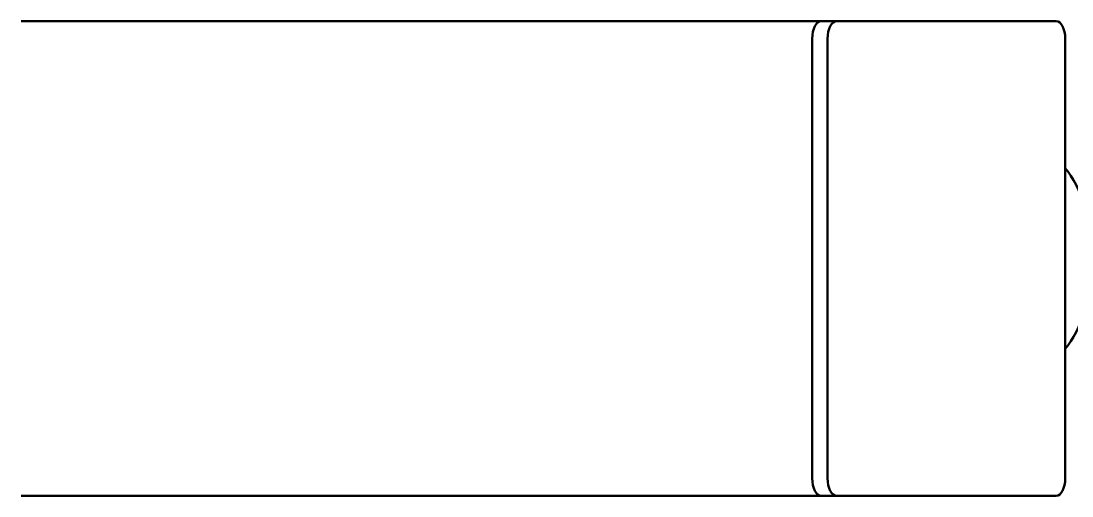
# Model space of a CAD drawing. Header units: millimetres. Extents: x 170 to 5770, y -1450 to 5650.
# Drawn here: x 2970 to 3146.9, y 2060 to 2140 of the extents above; entities that cross this region are included whole.
import ezdxf

# ---------------------------------------------------------------- set-up
doc = ezdxf.new("R2010")
doc.units = ezdxf.units.MM
doc.header["$LTSCALE"] = 10
doc.layers.add('Viditelná (ISO)', color=7, linetype='Continuous', lineweight=50)

# ---------------------------------------------------------------- blocks, each defined once
blk = doc.blocks.new('VVZ-VH101-2')
at = {"layer": 'Viditelná (ISO)'}
for p, q in [((2934.71, -3510), (2800, -3510)), ((2934.71, -3510), (2937.3, -3510)), ((2974.3, -3510), (2937.3, -3510)), ((2933.21, -3587), (2933.21, -3513)), ((2935.8, -3513), (2935.8, -3587)), ((2975.8, -3587), (2975.8, -3513)), ((2933.21, -3516), (2933.21, -3584)), ((2934.71, -3590), (2800, -3590)), ((2934.71, -3590), (2937.3, -3590)), ((2937.3, -3590), (2974.3, -3590))]:
    blk.add_line(p, q, dxfattribs=at)
for centre, major_axis, start_param, end_param in [((2934.71, -3513), (0, 3), 0, 1.570796), ((2937.3, -3513), (0, 3), 0, 1.570796), ((2974.3, -3513), (0, 3), 4.712389, 6.283185), ((2971.46, -3550), (0, -17.5), 0.518783, 2.62281), ((2934.71, -3587), (0, -3), 4.712389, 6.283185), ((2937.3, -3587), (0, -3), 4.712389, 6.283185), ((2974.3, -3587), (0, -3), 0, 1.570796)]:
    blk.add_ellipse(centre, major_axis=major_axis, ratio=0.5, start_param=start_param, end_param=end_param, dxfattribs=at)

msp = doc.modelspace()

# ---------------------------------------------------------------- block references
msp.add_blockref('VVZ-VH101-2', (170, 5650))

doc.saveas('drawing.dxf')
